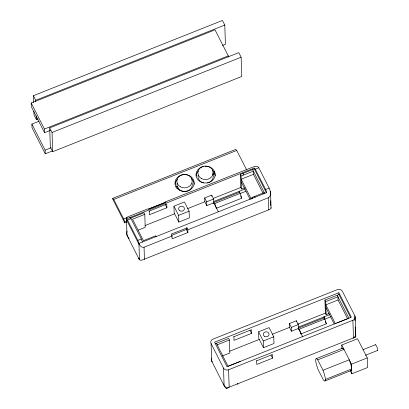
<?xml version="1.0" encoding="UTF-8"?>
<svg xmlns="http://www.w3.org/2000/svg" width="409" height="409" viewBox="0 0 409 409"><rect width="100%" height="100%" fill="white"/><g stroke="black" fill="none" stroke-linecap="round" stroke-linejoin="round"><path stroke-width="0.61" d="M211.351 360.309L211.663 359.577M354.828 337.088A6.856 3.027 23.6 0 0 355.227 337.113C356.101 336.709 355.753 334.378 355.498 333.488M127.015 230.973L126.657 233.099L127.015 235.313L126.468 218.912C125.471 217.665 127.603 216.959 128.482 216.576L147.741 208.907L148.283 209.122L165.793 202.153L165.282 201.949L252.972 167.025L255.983 166.238L257.782 166.647A22.996 4.177 68.3 0 1 258.81 167.772L269.137 188.094A22.996 4.177 68.3 0 1 270.237 191.156C271.07 193.355 270.482 196.785 268.36 197.731L187.823 229.786L187.915 232.542L172.158 238.815L171.846 235.303M226.392 388.386L227.455 388.289L229.163 387.165L355.513 337.103M172.066 236.059L144.05 247.205C141.657 247.982 139.602 245.446 138.922 243.416L266.734 192.547A22.996 4.177 68.3 0 0 265.635 189.49L255.313 169.168A22.996 4.177 68.3 0 0 254.28 168.043L126.468 218.912A22.996 4.177 68.3 0 1 127.501 220.037L137.828 240.359A22.996 4.177 68.3 0 1 138.922 243.416L139.469 259.817L140.379 260.211L141.841 260.155L269.899 209.382L271.085 208.186L270.579 192.92M268.764 209.894L268.36 197.731M33.589 102.541L33.364 95.711L222.45 20.45L224.786 25.046L225.425 44.3L222.46 45.476M35.741 101.55L35.701 100.307L224.786 25.046M50.476 130.353L44.545 132.715L31.314 106.677L31.196 103.012L215.032 29.842L228.263 55.88L228.304 57.102M33.881 111.238L34.003 114.965L36.34 119.556L38.114 118.85M52.362 150.972L45.246 153.804L32.014 127.766L31.892 124.096L39.008 121.263M44.545 132.715L44.428 129.05L228.263 55.88M49.709 127.874L238.8 52.613L241.131 57.209L241.77 76.463L52.684 151.724L50.348 147.128L49.709 127.874L52.045 132.47L52.684 151.724M52.045 132.47L241.131 57.209M45.246 153.804L45.128 150.134L51.053 147.777M126.55 222.143L124.776 222.849L112.772 199.224L112.741 198.36L235.753 149.397A22.291 4.049 68.3 0 1 236.745 150.451L246.699 170.037M112.741 198.36A22.291 4.049 68.3 0 1 113.733 199.408L236.745 150.451M175.538 186.949L177.296 186.248A7.664 6.728 -1.9 0 0 178.079 187.782L178.094 188.35L176.923 188.815M212.792 172.123L213.968 171.657A9.581 8.41 -1.9 0 1 214.745 173.186L214.766 173.753A9.581 8.41 -1.9 0 1 215.231 175.952M176.903 188.247L178.079 187.782M207.45 182.987A7.664 6.728 -1.9 0 0 213.002 174.454L212.982 173.886L214.745 173.186M213.002 174.454L214.766 173.753M113.733 199.413L123.687 218.999L127.235 217.588M148.528 209.111L165.676 202.286M244.429 187.859L241.509 189.019L240.732 187.491L240.303 174.485L254.306 168.907L254.28 168.043M149.004 211.202L166.78 204.096L166.898 207.762L149.392 214.73L149.27 211.064M127.501 220.037L131.003 218.646L141.33 238.963A22.996 4.177 68.3 0 1 142.424 242.026M255.313 169.168L258.81 167.772M124.776 222.849L124.745 221.985L126.519 221.279M131.003 218.646A22.996 4.177 68.3 0 0 129.97 217.516L130.001 218.386L144.004 212.808L144.786 214.342L132.526 219.219L143.426 240.661L155.681 235.783L156.202 236.806M241.509 189.019L241.08 176.013L253.335 171.136L253.442 174.346L263.191 193.529M253.442 174.346L241.187 179.224L251.223 198.973M173.943 206.177L184.449 201.995L189.116 211.187L189.341 217.89L178.835 222.072L174.168 212.879L173.943 206.177L178.615 215.369L178.835 222.072M218.355 211.801L213.789 202.818L206.785 205.604L204.843 201.775L204.715 197.936L211.719 195.149L213.662 198.978L213.815 203.559M145.031 225.579L174.638 213.795M187.67 208.61L204.843 201.775M213.023 198.518L240.732 187.491M206.785 205.604L206.657 201.765L213.662 198.978M138.211 230.134L145.215 227.348L144.786 214.342M178.615 215.369L189.116 211.187M239.521 192.762L239.469 191.218L245.206 188.932M213.774 201.489L239.469 191.218M213.933 202.414L239.613 192.194A11.979 2.178 68.3 0 1 239.49 191.254M213.943 203.81L240.201 193.355A11.979 2.178 68.3 0 0 241.78 198.171L216.172 208.365M240.129 193.564L245.865 191.284M137.828 240.359L141.33 238.963M265.635 189.49L269.137 188.094M252.01 198.529L251.975 197.455L264.234 192.578M171.765 235.287L186.356 229.48L186.294 227.649M144.423 259.383L144.05 247.205M338.882 292.701L214.572 342.175L227.026 366.684L351.336 317.205L338.882 292.701L338.943 294.531L350.62 317.507M215.216 343.775L228.641 338.432L229.418 339.966L229.853 352.972L222.266 355.994M329.066 313.483L326.147 314.649L325.37 313.115L324.935 300.109L338.943 294.531M233.636 336.827L251.412 329.72L251.535 333.386L234.025 340.354L233.907 336.689M217.164 344.843L229.418 339.966M326.147 314.649L325.717 301.637L337.972 296.76L338.079 299.971L347.543 318.591M338.079 299.971L325.82 304.848L335.283 323.468M258.58 331.801L269.081 327.619L273.754 336.811L273.974 343.514L263.473 347.696L258.8 338.509L258.58 331.801L263.248 340.994L263.473 347.696M302.706 336.868L298.427 328.442L291.423 331.229L289.475 327.399L289.347 323.56L296.351 320.774L298.299 324.603L298.575 329.434L324.838 318.979A11.979 2.178 68.3 0 0 326.413 323.8L300.809 333.989M229.664 351.208L259.275 339.419M272.302 334.235L289.475 327.399M297.66 324.143L325.37 313.115M291.423 331.229L291.295 327.389L298.299 324.603M263.248 340.994L273.754 336.811M324.153 318.386L324.102 316.842L329.838 314.557M298.406 327.113L324.102 316.842M298.57 328.038L324.25 317.819A11.979 2.178 68.3 0 1 324.122 316.878M324.761 319.189L331.07 316.678M240.318 361.408L228.058 366.285L216.387 343.315M336.612 323.084L348.867 318.207L337.19 295.232M211.075 343.57L223.524 368.074A3.834 3.364 -1.9 0 0 228.585 369.746L352.89 320.267A3.834 3.364 -1.9 0 0 354.838 315.814L342.384 291.305A3.834 3.364 -1.9 0 0 337.328 289.633L213.017 339.112A3.834 3.364 -1.9 0 0 211.075 343.57L211.652 360.989L224.561 386.566L226.315 388.55M256.402 360.912L272.425 354.501L272.547 358.172L256.791 364.439L256.668 360.774M341.893 348.632L341.771 345.022L357.527 338.749L367.262 357.895L367.579 367.522L351.822 373.795L350.15 370.508M316.131 358.724L342.394 348.269M317.737 359.854L323.013 370.242A11.979 2.178 68.3 0 1 323.335 379.869L318.054 369.48A11.979 2.178 68.3 0 1 317.737 359.854L344 349.398A11.979 2.178 68.3 0 0 342.082 348.591M363.131 349.618L375.385 344.741M323.013 370.242L349.276 359.787A11.979 2.178 68.3 0 1 350.523 370.344M365.482 355.257L377.737 350.38M351.822 373.795L351.5 364.168L367.262 357.895M325.4 379.434L351.663 368.979M324.935 380.999L351.198 370.544M353.059 338.09A3.834 0.695 68.3 0 0 353.468 337.691L353.488 337.691A3.834 3.364 -1.9 0 0 355.544 333.514L355.513 333.545M129.08 238.779L127.066 235.461L139.418 259.776A9.284 3.727 -44 0 1 139.075 258.841M270.845 207.619L271.08 208.089M324.935 300.109L325.717 301.637M325.912 307.599L334.23 323.964M254.306 168.907L266.504 192.905M341.771 345.022L351.5 364.168M252.558 169.602L264.751 193.6M324.25 317.819L324.838 318.979M325.303 321.607L326.413 323.8M242.926 173.436L243.708 174.97M254.602 196.412L255.124 197.435M240.303 174.485L241.08 176.013M251.975 197.455L252.496 198.477M241.279 181.974L250.165 199.464M239.613 192.194L240.201 193.355M240.666 195.983L241.78 198.171M289.347 323.56L291.295 327.389M204.715 197.936L206.657 201.765M270.993 355.104L272.547 358.172M249.981 330.324L251.535 333.386M186.356 229.48L187.915 232.542M165.343 204.699L166.898 207.762M126.499 219.776L138.953 244.285M33.364 95.711L35.701 100.307M31.196 103.012L44.428 129.05M31.892 124.096L45.128 150.134M187.261 227.879L171.463 234.025L171.775 235.052M187.337 228.14L187.823 229.786M355.165 317.036L355.743 334.455M354.838 315.814L355.002 320.799M355.211 327.036L355.416 333.233M352.89 320.267L353.468 337.691M296.351 320.774L296.387 321.873M270.237 191.156L270.339 194.331M270.548 200.686L270.717 205.773M228.585 369.746L229.163 387.165A3.834 3.364 -1.9 0 1 224.101 385.498L223.524 368.074M213.968 171.657L213.984 172.22M211.719 195.149L211.755 196.243M177.296 186.248L177.317 186.816A7.664 6.728 -1.9 0 1 177.23 183.212M36.212 115.834L36.34 119.556M138.896 258.304L138.968 258.923A3.834 1.697 -26.9 0 1 138.692 258.34M192.107 183.191A7.664 6.728 -1.9 0 1 187.567 191.018A7.664 6.728 -1.9 0 1 178.094 188.35M203.667 182.966A7.664 6.728 -1.9 0 1 198.099 175.435M212.869 173.59A7.664 6.728 -1.9 0 1 212.982 173.886M196.1 176.034A9.581 8.41 -1.9 0 1 198.186 171.253M212.44 170.451A9.581 8.41 -1.9 0 1 213.544 171.606M123.687 218.999A22.291 4.049 68.3 0 1 124.745 221.985M175.083 184.536A9.581 8.41 -1.9 0 1 177.394 179.387M191.361 178.759A9.581 8.41 -1.9 0 1 194.229 184.398M205.206 166.218A9.581 8.41 -1.9 0 1 214.362 177.966A9.581 8.41 -1.9 0 1 198.242 180.057A9.581 8.41 -1.9 0 1 203.37 166.458M216.392 208.278A11.979 2.178 68.3 0 1 214.817 203.462M375.314 344.986A3.067 0.557 68.3 0 1 377.103 347.42A3.067 0.557 68.3 0 1 377.384 350.242M212.47 361.832A3.834 1.697 -26.9 0 1 211.652 360.989A3.834 3.364 -1.9 0 1 211.734 358.095M237.915 383.683A3.834 0.695 68.3 0 1 237.261 383.826M223.927 384.741A3.834 1.697 -26.9 0 1 223.324 383.964M226.499 388.233A6.856 1.268 -71.7 0 1 226.397 388.392M301.029 333.902A11.979 2.178 68.3 0 1 299.449 329.087M180.318 186.801A7.664 6.728 -1.9 0 0 192.184 181.489A7.664 6.728 -1.9 0 0 181.1 175.159A7.664 6.728 -1.9 0 0 180.318 186.801M201.325 178.442A7.664 6.728 -1.9 0 0 213.196 173.125A7.664 6.728 -1.9 0 0 202.107 166.795A7.664 6.728 -1.9 0 0 201.325 178.442M179.326 190.047A9.581 8.41 -1.9 0 0 194.157 183.406A9.581 8.41 -1.9 0 0 180.303 175.492A9.581 8.41 -1.9 0 0 179.326 190.047M179.95 210.804A2.873 2.526 -1.9 0 0 184.398 208.81A2.873 2.526 -1.9 0 0 180.241 206.433A2.873 2.526 -1.9 0 0 179.95 210.804M264.587 336.428A2.873 2.526 -1.9 0 0 269.035 334.434A2.873 2.526 -1.9 0 0 264.879 332.062A2.873 2.526 -1.9 0 0 264.587 336.428"/></g></svg>
